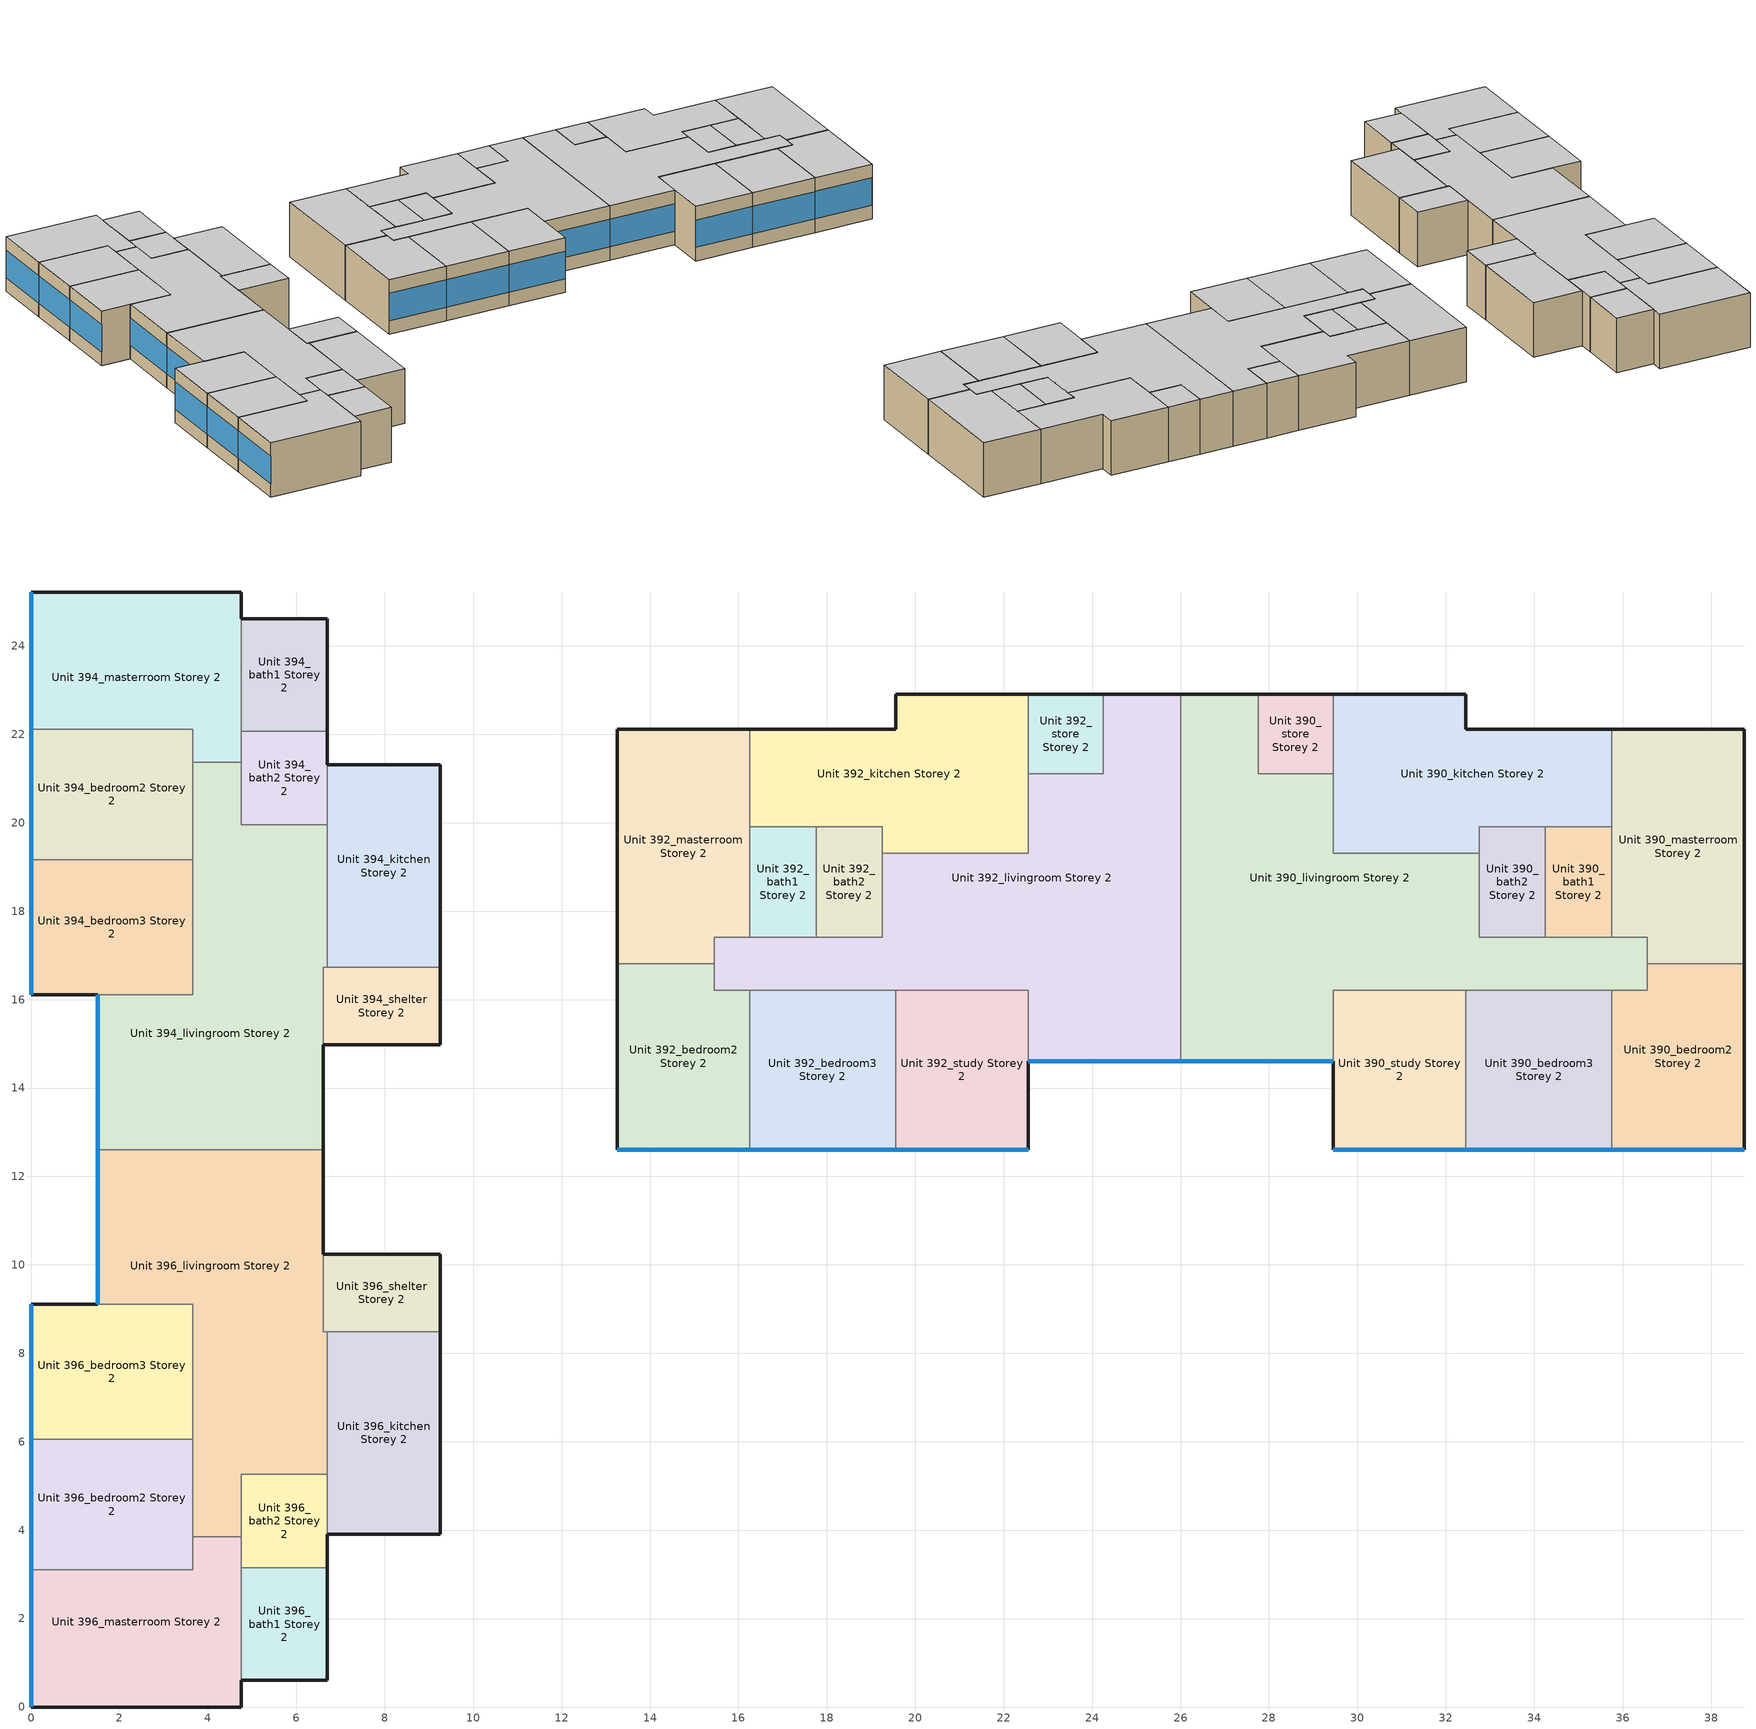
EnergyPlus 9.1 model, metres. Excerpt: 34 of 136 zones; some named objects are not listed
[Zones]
Unit 394_masterroom Storey 2
 floor adiabatic (Project Floor): 4.75,25.22 4.75,21.37 3.65,21.37 3.65,22.11 0,22.11 0,25.22 z5.6
 wall outside (Project Wall): 4.75,24.62 4.75,25.22 0,25.22 0,22.11 z5.6:8.4
 wall to Unit 394_bedroom2 Storey 2 (Project Wall): 0,22.11 3.65,22.11 3.65,21.37 z5.6:8.4
 wall to Unit 394_livingroom Storey 2 (Project Wall): 3.65,21.37 4.75,21.37 z5.6:8.4
 wall to Unit 394_bath1 Storey 2 (Project Wall): 4.75,22.07 4.75,24.62 z5.6:8.4
 wall to Unit 394_bath2 Storey 2 (Project Wall): 4.75,21.37 4.75,22.07 z5.6:8.4
 window (Project External Window): 0,25.22 0,22.12 z6.3:7.7
 ceiling adiabatic (Project Ceiling): 4.75,21.37 4.75,25.22 0,25.22 0,22.11 3.65,22.11 3.65,21.37 z8.4
Unit 394_bedroom2 Storey 2
 floor adiabatic (Project Floor): 3.65,22.11 3.65,19.16 0,19.16 0,22.11 z5.6
 wall outside (Project Wall): 0,22.11 0,19.16 z5.6:8.4
 wall to Unit 394_livingroom Storey 2 (Project Wall): 3.65,19.16 3.65,21.37 z5.6:8.4
 wall to Unit 394_bedroom3 Storey 2 (Project Wall): 0,19.16 3.65,19.16 z5.6:8.4
 window (Project External Window): 0,22.11 0,19.17 z6.3:7.7
 ceiling adiabatic (Project Ceiling): 3.65,19.16 3.65,22.11 0,22.11 0,19.16 z8.4
Unit 394_bedroom3 Storey 2
 floor adiabatic (Project Floor): 3.65,19.16 3.65,16.11 0,16.11 0,19.16 z5.6
 wall outside (Project Wall): 0,19.16 0,16.11 1.5,16.11 z5.6:8.4
 wall to Unit 394_livingroom Storey 2 (Project Wall): 1.5,16.11 3.65,16.11 3.65,19.16 z5.6:8.4
 window (Project External Window): 0,19.16 0,16.11 z6.3:7.7
 ceiling adiabatic (Project Ceiling): 3.65,16.11 3.65,19.16 0,19.16 0,16.11 z8.4
Unit 394_bath1 Storey 2
 floor adiabatic (Project Floor): 6.7,24.62 6.7,22.07 4.75,22.07 4.75,24.62 z5.6
 wall outside (Project Wall): 6.71,22.07 6.71,24.62 4.75,24.62 z5.6:8.4
 wall to Unit 394_bath2 Storey 2 (Project Wall): 4.75,22.07 6.7,22.07 z5.6:8.4
 ceiling adiabatic (Project Ceiling): 6.7,22.07 6.7,24.62 4.75,24.62 4.75,22.07 z8.4
Unit 394_shelter Storey 2
 floor adiabatic (Project Floor): 9.25,16.73 9.25,14.98 6.6,14.98 6.6,16.73 z5.6
 wall outside (Project Wall): 6.61,14.98 9.26,14.98 9.26,16.73 z5.6:8.4
 wall to Unit 394_livingroom Storey 2 (Project Wall): 6.7,16.73 6.6,16.73 / 6.61,16.73 6.61,14.98 z5.6:8.4
 wall to Unit 394_kitchen Storey 2 (Project Wall): 9.25,16.73 6.7,16.73 z5.6:8.4
 ceiling adiabatic (Project Ceiling): 9.25,14.98 9.25,16.73 6.6,16.73 6.6,14.98 z8.4
Unit 394_livingroom Storey 2
 floor adiabatic (Project Floor): 6.7,19.96 6.7,16.73 6.6,16.73 6.6,12.61 1.5,12.61 1.5,16.11 3.65,16.11 3.65,21.37 4.75,21.37 4.75,19.96 z5.6
 wall outside (Project Wall): 1.5,16.11 1.5,12.61 / 6.61,12.61 6.61,14.98 z5.6:8.4
 wall to Unit 394_bath2 Storey 2 (Project Wall): 6.7,19.96 4.75,19.96 4.75,21.37 z5.6:8.4
 wall to Unit 396_livingroom Storey 2 (Project Wall): 1.5,12.61 6.6,12.61 z5.6:8.4
 wall to Unit 394_kitchen Storey 2 (Project Wall): 6.71,16.73 6.71,19.96 z5.6:8.4
 window (Project External Window): 1.5,16.11 1.5,12.61 z6.3:7.7
 ceiling adiabatic (Project Ceiling): 6.6,12.61 6.6,16.73 6.7,16.73 6.7,19.96 4.75,19.96 4.75,21.37 3.65,21.37 3.65,16.11 1.5,16.11 1.5,12.61 z8.4
Unit 394_kitchen Storey 2
 floor adiabatic (Project Floor): 9.25,21.31 9.25,16.73 6.7,16.73 6.7,21.31 z5.6
 wall outside (Project Wall): 9.26,16.73 9.26,21.31 6.71,21.31 z5.6:8.4
 wall to Unit 394_bath2 Storey 2 (Project Wall): 6.71,21.31 6.71,19.96 z5.6:8.4
 ceiling adiabatic (Project Ceiling): 9.25,16.73 9.25,21.31 6.7,21.31 6.7,16.73 z8.4
Unit 396_masterroom Storey 2
 floor adiabatic (Project Floor): 4.75,3.85 4.75,0 0,0 0,3.1 3.65,3.1 3.65,3.85 z5.6
 wall outside (Project Wall): 0,3.1 0,0 4.75,0 4.75,0.6 z5.6:8.4
 wall to Unit 396_livingroom Storey 2 (Project Wall): 4.75,3.85 3.65,3.85 z5.6:8.4
 wall to Unit 396_bedroom2 Storey 2 (Project Wall): 3.65,3.85 3.65,3.1 0,3.1 z5.6:8.4
 wall to Unit 396_bath1 Storey 2 (Project Wall): 4.75,0.6 4.75,3.15 z5.6:8.4
 wall to Unit 396_bath2 Storey 2 (Project Wall): 4.75,3.15 4.75,3.85 z5.6:8.4
 window (Project External Window): 0,3.1 0,0 z6.3:7.7
 ceiling adiabatic (Project Ceiling): 4.75,0 4.75,3.85 3.65,3.85 3.65,3.1 0,3.1 0,0 z8.4
Unit 396_bedroom2 Storey 2
 floor adiabatic (Project Floor): 3.65,6.05 3.65,3.1 0,3.1 0,6.05 z5.6
 wall outside (Project Wall): 0,6.05 0,3.1 z5.6:8.4
 wall to Unit 396_livingroom Storey 2 (Project Wall): 3.65,3.85 3.65,6.05 z5.6:8.4
 wall to Unit 396_bedroom3 Storey 2 (Project Wall): 3.65,6.05 0,6.05 z5.6:8.4
 window (Project External Window): 0,6.05 0,3.11 z6.3:7.7
 ceiling adiabatic (Project Ceiling): 3.65,3.1 3.65,6.05 0,6.05 0,3.1 z8.4
Unit 396_bedroom3 Storey 2
 floor adiabatic (Project Floor): 3.65,9.11 3.65,6.05 0,6.05 0,9.11 z5.6
 wall outside (Project Wall): 1.5,9.11 0,9.11 0,6.05 z5.6:8.4
 wall to Unit 396_livingroom Storey 2 (Project Wall): 3.65,6.05 3.65,9.11 1.5,9.11 z5.6:8.4
 window (Project External Window): 0,9.11 0,6.06 z6.3:7.7
 ceiling adiabatic (Project Ceiling): 3.65,6.05 3.65,9.11 0,9.11 0,6.05 z8.4
Unit 396_bath1 Storey 2
 floor adiabatic (Project Floor): 6.7,3.15 6.7,0.6 4.75,0.6 4.75,3.15 z5.6
 wall outside (Project Wall): 4.75,0.6 6.71,0.6 6.71,3.15 z5.6:8.4
 wall to Unit 396_bath2 Storey 2 (Project Wall): 6.7,3.15 4.75,3.15 z5.6:8.4
 ceiling adiabatic (Project Ceiling): 6.7,0.6 6.7,3.15 4.75,3.15 4.75,0.6 z8.4
Unit 396_shelter Storey 2
 floor adiabatic (Project Floor): 9.25,10.24 9.25,8.49 6.6,8.49 6.6,10.24 z5.6
 wall outside (Project Wall): 9.26,8.49 9.26,10.24 6.61,10.24 z5.6:8.4
 wall to Unit 396_livingroom Storey 2 (Project Wall): 6.61,10.24 6.61,8.49 / 6.6,8.49 6.7,8.49 z5.6:8.4
 wall to Unit 396_kitchen Storey 2 (Project Wall): 6.7,8.49 9.25,8.49 z5.6:8.4
 ceiling adiabatic (Project Ceiling): 9.25,8.49 9.25,10.24 6.6,10.24 6.6,8.49 z8.4
Unit 396_livingroom Storey 2
 floor adiabatic (Project Floor): 6.6,12.61 6.6,8.49 6.7,8.49 6.7,5.26 4.75,5.26 4.75,3.85 3.65,3.85 3.65,9.11 1.5,9.11 1.5,12.61 z5.6
 wall outside (Project Wall): 1.5,12.61 1.5,9.11 / 6.61,10.24 6.61,12.61 z5.6:8.4
 wall to Unit 396_bath2 Storey 2 (Project Wall): 4.75,3.85 4.75,5.26 6.7,5.26 z5.6:8.4
 wall to Unit 396_kitchen Storey 2 (Project Wall): 6.71,5.26 6.71,8.49 z5.6:8.4
 window (Project External Window): 1.5,12.61 1.5,9.11 z6.3:7.7
 ceiling adiabatic (Project Ceiling): 6.7,5.26 6.7,8.49 6.6,8.49 6.6,12.61 1.5,12.61 1.5,9.11 3.65,9.11 3.65,3.85 4.75,3.85 4.75,5.26 z8.4
Unit 396_kitchen Storey 2
 floor adiabatic (Project Floor): 9.25,8.49 9.25,3.91 6.7,3.91 6.7,8.49 z5.6
 wall outside (Project Wall): 6.71,3.91 9.26,3.91 9.26,8.49 z5.6:8.4
 wall to Unit 396_bath2 Storey 2 (Project Wall): 6.71,5.26 6.71,3.91 z5.6:8.4
 ceiling adiabatic (Project Ceiling): 9.25,3.91 9.25,8.49 6.7,8.49 6.7,3.91 z8.4
Unit 392_masterroom Storey 2
 floor adiabatic (Project Floor): 16.25,22.11 16.25,17.41 15.45,17.41 15.45,16.81 13.25,16.81 13.25,22.11 z5.6
 wall outside (Project Wall): 16.25,22.11 13.26,22.11 13.26,16.81 z5.6:8.4
 wall to Unit 392_bedroom2 Storey 2 (Project Wall): 13.25,16.81 15.45,16.81 z5.6:8.4
 wall to Unit 392_livingroom Storey 2 (Project Wall): 15.46,16.81 15.46,17.41 / 15.45,17.41 16.25,17.41 z5.6:8.4
 wall to Unit 392_bath1 Storey 2 (Project Wall): 16.25,17.41 16.25,19.91 z5.6:8.4
 wall to Unit 392_kitchen Storey 2 (Project Wall): 16.25,19.91 16.25,22.11 z5.6:8.4
 ceiling adiabatic (Project Ceiling): 16.25,17.41 16.25,22.11 13.25,22.11 13.25,16.81 15.45,16.81 15.45,17.41 z8.4
Unit 392_bedroom2 Storey 2
 floor adiabatic (Project Floor): 16.25,16.21 16.25,12.61 13.25,12.61 13.25,16.81 15.45,16.81 15.45,16.21 z5.6
 wall outside (Project Wall): 13.26,16.81 13.26,12.61 16.25,12.61 z5.6:8.4
 wall to Unit 392_bedroom3 Storey 2 (Project Wall): 16.25,12.61 16.25,16.21 z5.6:8.4
 wall to Unit 392_livingroom Storey 2 (Project Wall): 16.25,16.21 15.45,16.21 / 15.46,16.21 15.46,16.81 z5.6:8.4
 window (Project External Window): 13.26,12.61 16.25,12.61 z6.3:7.7
 ceiling adiabatic (Project Ceiling): 16.25,12.61 16.25,16.21 15.45,16.21 15.45,16.81 13.25,16.81 13.25,12.61 z8.4
Unit 392_bedroom3 Storey 2
 floor adiabatic (Project Floor): 19.55,16.21 19.55,12.61 16.25,12.61 16.25,16.21 z5.6
 wall outside (Project Wall): 16.25,12.61 19.55,12.61 z5.6:8.4
 wall to Unit 392_livingroom Storey 2 (Project Wall): 19.55,16.21 16.25,16.21 z5.6:8.4
 wall to Unit 392_study Storey 2 (Project Wall): 19.55,12.61 19.55,16.21 z5.6:8.4
 window (Project External Window): 16.26,12.61 19.55,12.61 z6.3:7.7
 ceiling adiabatic (Project Ceiling): 19.55,12.61 19.55,16.21 16.25,16.21 16.25,12.61 z8.4
Unit 392_study Storey 2
 floor adiabatic (Project Floor): 22.55,16.21 22.55,12.61 19.55,12.61 19.55,16.21 z5.6
 wall outside (Project Wall): 19.55,12.61 22.55,12.61 22.55,14.61 z5.6:8.4
 wall to Unit 392_livingroom Storey 2 (Project Wall): 22.55,14.61 22.55,16.21 19.55,16.21 z5.6:8.4
 window (Project External Window): 19.56,12.61 22.55,12.61 z6.3:7.7
 ceiling adiabatic (Project Ceiling): 22.55,12.61 22.55,16.21 19.55,16.21 19.55,12.61 z8.4
Unit 392_livingroom Storey 2
 floor adiabatic (Project Floor): 26,22.91 26,14.61 22.55,14.61 22.55,16.21 15.45,16.21 15.45,17.41 19.25,17.41 19.25,19.31 22.55,19.31 22.55,21.11 24.25,21.11 24.25,22.91 z5.6
 wall outside (Project Wall): 26,22.91 24.25,22.91 / 22.55,14.61 26,14.61 z5.6:8.4
 wall to Unit 392_bath1 Storey 2 (Project Wall): 17.75,17.41 16.25,17.41 z5.6:8.4
 wall to Unit 392_bath2 Storey 2 (Project Wall): 19.25,19.31 19.25,17.41 17.75,17.41 z5.6:8.4
 wall to Unit 392_store Storey 2 (Project Wall): 24.25,22.91 24.25,21.11 22.55,21.11 z5.6:8.4
 wall to Unit 392_kitchen Storey 2 (Project Wall): 22.55,21.11 22.55,19.31 19.25,19.31 z5.6:8.4
 wall to Unit 390_livingroom Storey 2 (Project Wall): 26,14.61 26,22.91 z5.6:8.4
 window (Project External Window): 22.56,14.61 26,14.61 z6.3:7.7
 ceiling adiabatic (Project Ceiling): 26,14.61 26,22.91 24.25,22.91 24.25,21.11 22.55,21.11 22.55,19.31 19.25,19.31 19.25,17.41 15.45,17.41 15.45,16.21 22.55,16.21 22.55,14.61 z8.4
Unit 392_kitchen Storey 2
 floor adiabatic (Project Floor): 22.55,22.91 22.55,19.31 19.25,19.31 19.25,19.91 16.25,19.91 16.25,22.11 19.55,22.11 19.55,22.91 z5.6
 wall outside (Project Wall): 22.55,22.91 19.55,22.91 19.55,22.11 16.25,22.11 z5.6:8.4
 wall to Unit 392_bath1 Storey 2 (Project Wall): 16.25,19.91 17.75,19.91 z5.6:8.4
 wall to Unit 392_bath2 Storey 2 (Project Wall): 17.75,19.91 19.25,19.91 19.25,19.31 z5.6:8.4
 wall to Unit 392_store Storey 2 (Project Wall): 22.55,21.11 22.55,22.91 z5.6:8.4
 ceiling adiabatic (Project Ceiling): 22.55,19.31 22.55,22.91 19.55,22.91 19.55,22.11 16.25,22.11 16.25,19.91 19.25,19.91 19.25,19.31 z8.4
Unit 392_store Storey 2
 floor adiabatic (Project Floor): 24.25,22.91 24.25,21.11 22.55,21.11 22.55,22.91 z5.6
 wall outside (Project Wall): 24.25,22.91 22.55,22.91 z5.6:8.4
 ceiling adiabatic (Project Ceiling): 24.25,21.11 24.25,22.91 22.55,22.91 22.55,21.11 z8.4
Unit 390_masterroom Storey 2
 floor adiabatic (Project Floor): 38.75,22.11 38.75,16.81 36.55,16.81 36.55,17.41 35.75,17.41 35.75,22.11 z5.6
 wall outside (Project Wall): 38.76,16.81 38.76,22.11 35.76,22.11 z5.6:8.4
 wall to Unit 390_bath1 Storey 2 (Project Wall): 35.76,19.91 35.76,17.41 z5.6:8.4
 wall to Unit 390_kitchen Storey 2 (Project Wall): 35.76,22.11 35.76,19.91 z5.6:8.4
 wall to Unit 390_livingroom Storey 2 (Project Wall): 35.75,17.41 36.55,17.41 36.55,16.81 z5.6:8.4
 wall to Unit 390_bedroom2 Storey 2 (Project Wall): 36.55,16.81 38.75,16.81 z5.6:8.4
 ceiling adiabatic (Project Ceiling): 38.75,16.81 38.75,22.11 35.75,22.11 35.75,17.41 36.55,17.41 36.55,16.81 z8.4
Unit 390_bedroom2 Storey 2
 floor adiabatic (Project Floor): 38.75,16.81 38.75,12.61 35.75,12.61 35.75,16.21 36.55,16.21 36.55,16.81 z5.6
 wall outside (Project Wall): 35.76,12.61 38.76,12.61 38.76,16.81 z5.6:8.4
 wall to Unit 390_livingroom Storey 2 (Project Wall): 36.55,16.81 36.55,16.21 35.75,16.21 z5.6:8.4
 wall to Unit 390_bedroom3 Storey 2 (Project Wall): 35.76,16.21 35.76,12.61 z5.6:8.4
 window (Project External Window): 35.76,12.61 38.75,12.61 z6.3:7.7
 ceiling adiabatic (Project Ceiling): 38.75,12.61 38.75,16.81 36.55,16.81 36.55,16.21 35.75,16.21 35.75,12.61 z8.4
Unit 390_bedroom3 Storey 2
 floor adiabatic (Project Floor): 35.75,16.21 35.75,12.61 32.45,12.61 32.45,16.21 z5.6
 wall outside (Project Wall): 32.45,12.61 35.76,12.61 z5.6:8.4
 wall to Unit 390_livingroom Storey 2 (Project Wall): 35.75,16.21 32.45,16.21 z5.6:8.4
 wall to Unit 390_study Storey 2 (Project Wall): 32.45,16.21 32.45,12.61 z5.6:8.4
 window (Project External Window): 32.46,12.61 35.75,12.61 z6.3:7.7
 ceiling adiabatic (Project Ceiling): 35.75,12.61 35.75,16.21 32.45,16.21 32.45,12.61 z8.4
Unit 390_study Storey 2
 floor adiabatic (Project Floor): 32.45,16.21 32.45,12.61 29.45,12.61 29.45,16.21 z5.6
 wall outside (Project Wall): 29.45,14.61 29.45,12.61 32.45,12.61 z5.6:8.4
 wall to Unit 390_livingroom Storey 2 (Project Wall): 32.45,16.21 29.45,16.21 29.45,14.61 z5.6:8.4
 window (Project External Window): 29.46,12.61 32.45,12.61 z6.3:7.7
 ceiling adiabatic (Project Ceiling): 32.45,12.61 32.45,16.21 29.45,16.21 29.45,12.61 z8.4
Unit 390_livingroom Storey 2
 floor adiabatic (Project Floor): 32.75,19.31 32.75,17.41 36.55,17.41 36.55,16.21 29.45,16.21 29.45,14.61 26,14.61 26,22.91 27.75,22.91 27.75,21.11 29.45,21.11 29.45,19.31 z5.6
 wall outside (Project Wall): 27.75,22.91 26,22.91 / 26,14.61 29.45,14.61 z5.6:8.4
 wall to Unit 390_bath1 Storey 2 (Project Wall): 35.75,17.41 34.25,17.41 z5.6:8.4
 wall to Unit 390_bath2 Storey 2 (Project Wall): 34.25,17.41 32.75,17.41 / 32.76,17.41 32.76,19.31 z5.6:8.4
 wall to Unit 390_kitchen Storey 2 (Project Wall): 32.75,19.31 29.45,19.31 29.45,21.11 z5.6:8.4
 wall to Unit 390_store Storey 2 (Project Wall): 29.45,21.11 27.75,21.11 27.75,22.91 z5.6:8.4
 window (Project External Window): 26.01,14.61 29.45,14.61 z6.3:7.7
 ceiling adiabatic (Project Ceiling): 36.55,16.21 36.55,17.41 32.75,17.41 32.75,19.31 29.45,19.31 29.45,21.11 27.75,21.11 27.75,22.91 26,22.91 26,14.61 29.45,14.61 29.45,16.21 z8.4
Unit 390_kitchen Storey 2
 floor adiabatic (Project Floor): 35.75,22.11 35.75,19.91 32.75,19.91 32.75,19.31 29.45,19.31 29.45,22.91 32.45,22.91 32.45,22.11 z5.6
 wall outside (Project Wall): 35.76,22.11 32.45,22.11 32.45,22.91 29.45,22.91 z5.6:8.4
 wall to Unit 390_bath1 Storey 2 (Project Wall): 34.25,19.91 35.75,19.91 z5.6:8.4
 wall to Unit 390_bath2 Storey 2 (Project Wall): 32.75,19.91 34.25,19.91 / 32.76,19.31 32.76,19.91 z5.6:8.4
 wall to Unit 390_store Storey 2 (Project Wall): 29.45,22.91 29.45,21.11 z5.6:8.4
 ceiling adiabatic (Project Ceiling): 35.75,19.91 35.75,22.11 32.45,22.11 32.45,22.91 29.45,22.91 29.45,19.31 32.75,19.31 32.75,19.91 z8.4
Unit 390_store Storey 2
 floor adiabatic (Project Floor): 29.45,22.91 29.45,21.11 27.75,21.11 27.75,22.91 z5.6
 wall outside (Project Wall): 29.45,22.91 27.75,22.91 z5.6:8.4
 ceiling adiabatic (Project Ceiling): 29.45,21.11 29.45,22.91 27.75,22.91 27.75,21.11 z8.4
Unit 394_bath2 Storey 2
 floor adiabatic (Project Floor): 6.7,22.07 6.7,19.96 4.75,19.96 4.75,22.07 z5.6
 wall outside (Project Wall): 6.71,21.31 6.71,22.07 z5.6:8.4
 ceiling adiabatic (Project Ceiling): 6.7,19.96 6.7,22.07 4.75,22.07 4.75,19.96 z8.4
Unit 396_bath2 Storey 2
 floor adiabatic (Project Floor): 6.7,5.26 6.7,3.15 4.75,3.15 4.75,5.26 z5.6
 wall outside (Project Wall): 6.71,3.15 6.71,3.91 z5.6:8.4
 ceiling adiabatic (Project Ceiling): 6.7,3.15 6.7,5.26 4.75,5.26 4.75,3.15 z8.4
Unit 392_bath1 Storey 2
 floor adiabatic (Project Floor): 17.75,19.91 17.75,17.41 16.25,17.41 16.25,19.91 z5.6
 wall to Unit 392_bath2 Storey 2 (Project Wall): 17.75,17.41 17.75,19.91 z5.6:8.4
 ceiling adiabatic (Project Ceiling): 17.75,17.41 17.75,19.91 16.25,19.91 16.25,17.41 z8.4
Unit 392_bath2 Storey 2
 floor adiabatic (Project Floor): 19.25,19.91 19.25,17.41 17.75,17.41 17.75,19.91 z5.6
 ceiling adiabatic (Project Ceiling): 19.25,17.41 19.25,19.91 17.75,19.91 17.75,17.41 z8.4
Unit 390_bath1 Storey 2
 floor adiabatic (Project Floor): 35.75,19.91 35.75,17.41 34.25,17.41 34.25,19.91 z5.6
 wall to Unit 390_bath2 Storey 2 (Project Wall): 34.26,19.91 34.26,17.41 z5.6:8.4
 ceiling adiabatic (Project Ceiling): 35.75,17.41 35.75,19.91 34.25,19.91 34.25,17.41 z8.4
Unit 390_bath2 Storey 2
 floor adiabatic (Project Floor): 34.25,19.91 34.25,17.41 32.75,17.41 32.75,19.91 z5.6
 ceiling adiabatic (Project Ceiling): 34.25,17.41 34.25,19.91 32.75,19.91 32.75,17.41 z8.4
[Building]
One Precinct: North Axis=0; Terrain=City; Loads Convergence Tolerance Value=0.04; Temperature Convergence Tolerance Value=0.4; Solar Distribution=FullInteriorAndExterior; Maximum Number of Warmup Days=25; Minimum Number of Warmup Days=6
[Site:Location]
SGP_Singapore.486980_IWEC: Latitude=1.37; Longitude=103.98; Time Zone=8; Elevation=16
[MATERIAL] Roughness=MediumRough
Name | Thickness | Conductivity | Density | Specific Heat | Thermal Absorptance | Solar Absorptance | Visible Absorptance
ConcreteWall | 0.15 | 0.8 | 2400 | 880 | 0.85 | 0.79 | 0.79
Greenwall | 0.079 | 2.5 | 1293 | 853 | 0.98 | 0.75 | 0.75
[WindowMaterial:SimpleGlazingSystem]
SingleGlazingEuroGrey: UFactor=5.93; Solar Heat Gain Coefficient=0.62; Visible Transmittance=0.495
[Construction]
Project Wall: Greenwall
Project Floor; Project Ceiling: ConcreteWall
Project External Window: SingleGlazingEuroGrey
[ZONE] Type=1; Multiplier=1; Ceiling Height=autocalculate; Volume=autocalculate; Floor Area=autocalculate; Part of Total Floor Area=Yes
Unit 394_masterroom Storey 2; Unit 394_bedroom2 Storey 2; Unit 394_bedroom3 Storey 2; Unit 394_bath1 Storey 2; Unit 394_bath2 Storey 2; Unit 394_shelter Storey 2; Unit 394_livingroom Storey 2; Unit 394_kitchen Storey 2; Unit 396_masterroom Storey 2; Unit 396_bedroom2 Storey 2; Unit 396_bedroom3 Storey 2; Unit 396_bath1 Storey 2; Unit 396_bath2 Storey 2; Unit 396_shelter Storey 2; Unit 396_livingroom Storey 2; Unit 396_kitchen Storey 2; Unit 392_masterroom Storey 2; Unit 392_bedroom2 Storey 2; Unit 392_bedroom3 Storey 2; Unit 392_study Storey 2; Unit 392_bath1 Storey 2; Unit 392_bath2 Storey 2; Unit 392_livingroom Storey 2; Unit 392_kitchen Storey 2; Unit 392_store Storey 2; Unit 390_masterroom Storey 2; Unit 390_bedroom2 Storey 2; Unit 390_bedroom3 Storey 2; Unit 390_study Storey 2; Unit 390_bath1 Storey 2; Unit 390_bath2 Storey 2; Unit 390_livingroom Storey 2; Unit 390_kitchen Storey 2; Unit 390_store Storey 2
[ZONEINFILTRATION:DESIGNFLOWRATE] Design Flow Rate Calculation Method=AirChanges/Hour; Constant Term Coefficient=1; Temperature Term Coefficient=0; Velocity Term Coefficient=0; Velocity Squared Term Coefficient=0
Name | Zone or ZoneList | Schedule | Air Changes per Hour
Unit 394_masterroom Storey 2 Infiltration | Unit 394_masterroom Storey 2 | Always On | 0.2
Unit 394_bedroom2 Storey 2 Infiltration | Unit 394_bedroom2 Storey 2 | Always On | 0.2
Unit 394_bedroom3 Storey 2 Infiltration | Unit 394_bedroom3 Storey 2 | Always On | 0.2
Unit 394_bath1 Storey 2 Infiltration | Unit 394_bath1 Storey 2 | Always On | 1
Unit 394_bath2 Storey 2 Infiltration | Unit 394_bath2 Storey 2 | Always On | 1
Unit 394_shelter Storey 2 Infiltration | Unit 394_shelter Storey 2 | Always On | 1
Unit 394_livingroom Storey 2 Infiltration | Unit 394_livingroom Storey 2 | Living_Infiltration_AirCon | 1
Unit 394_kitchen Storey 2 Infiltration | Unit 394_kitchen Storey 2 | Always On | 1
Unit 396_masterroom Storey 2 Infiltration | Unit 396_masterroom Storey 2 | Always On | 0.2
Unit 396_bedroom2 Storey 2 Infiltration | Unit 396_bedroom2 Storey 2 | Always On | 0.2
Unit 396_bedroom3 Storey 2 Infiltration | Unit 396_bedroom3 Storey 2 | Always On | 0.2
Unit 396_bath1 Storey 2 Infiltration | Unit 396_bath1 Storey 2 | Always On | 1
Unit 396_bath2 Storey 2 Infiltration | Unit 396_bath2 Storey 2 | Always On | 1
Unit 396_shelter Storey 2 Infiltration | Unit 396_shelter Storey 2 | Always On | 1
Unit 396_livingroom Storey 2 Infiltration | Unit 396_livingroom Storey 2 | Living_Infiltration_AirCon | 1
Unit 396_kitchen Storey 2 Infiltration | Unit 396_kitchen Storey 2 | Always On | 1
Unit 392_masterroom Storey 2 Infiltration | Unit 392_masterroom Storey 2 | Always On | 0.2
Unit 392_bedroom2 Storey 2 Infiltration | Unit 392_bedroom2 Storey 2 | Always On | 0.2
Unit 392_bedroom3 Storey 2 Infiltration | Unit 392_bedroom3 Storey 2 | Always On | 0.2
Unit 392_study Storey 2 Infiltration | Unit 392_study Storey 2 | Always On | 1
Unit 392_bath1 Storey 2 Infiltration | Unit 392_bath1 Storey 2 | Always On | 1
Unit 392_bath2 Storey 2 Infiltration | Unit 392_bath2 Storey 2 | Always On | 1
Unit 392_livingroom Storey 2 Infiltration | Unit 392_livingroom Storey 2 | Living_Infiltration_AirCon | 1
Unit 392_kitchen Storey 2 Infiltration | Unit 392_kitchen Storey 2 | Always On | 1
Unit 392_store Storey 2 Infiltration | Unit 392_store Storey 2 | Always On | 1
Unit 390_masterroom Storey 2 Infiltration | Unit 390_masterroom Storey 2 | Always On | 0.2
Unit 390_bedroom2 Storey 2 Infiltration | Unit 390_bedroom2 Storey 2 | Always On | 0.2
Unit 390_bedroom3 Storey 2 Infiltration | Unit 390_bedroom3 Storey 2 | Always On | 0.2
Unit 390_study Storey 2 Infiltration | Unit 390_study Storey 2 | Always On | 1
Unit 390_bath1 Storey 2 Infiltration | Unit 390_bath1 Storey 2 | Always On | 1
Unit 390_bath2 Storey 2 Infiltration | Unit 390_bath2 Storey 2 | Always On | 1
Unit 390_livingroom Storey 2 Infiltration | Unit 390_livingroom Storey 2 | Living_Infiltration_AirCon | 1
Unit 390_kitchen Storey 2 Infiltration | Unit 390_kitchen Storey 2 | Always On | 1
Unit 390_store Storey 2 Infiltration | Unit 390_store Storey 2 | Always On | 1
[HVACTEMPLATE:ZONE:IDEALLOADSAIRSYSTEM] Template Thermostat=Zone Stat; System Availability Schedule=AirCon_normal; Maximum Heating Supply Air Temperature=50; Minimum Cooling Supply Air Temperature=13; Maximum Heating Supply Air Humidity Ratio=0.0156; Minimum Cooling Supply Air Humidity Ratio=0.0077; Heating Limit=NoLimit; Cooling Limit=NoLimit; Heating Availability Schedule=Always Off; Cooling Availability Schedule=AirCon_normal; Dehumidification Control Type=Humidistat; Cooling Sensible Heat Ratio=0.7; Dehumidification Setpoint=60; Humidification Control Type=None; Outdoor Air Method=None; Outdoor Air Flow Rate per Person=0.00944; Outdoor Air Flow Rate per Zone Floor Area=0; Outdoor Air Flow Rate per Zone=0; Demand Controlled Ventilation Type=None; Outdoor Air Economizer Type=NoEconomizer; Heat Recovery Type=None; Sensible Heat Recovery Effectiveness=0.7; Latent Heat Recovery Effectiveness=0.65
Unit 394_masterroom Storey 2; Unit 394_bedroom2 Storey 2; Unit 394_bedroom3 Storey 2; Unit 394_livingroom Storey 2; Unit 396_masterroom Storey 2; Unit 396_bedroom2 Storey 2; Unit 396_bedroom3 Storey 2; Unit 396_livingroom Storey 2; Unit 392_masterroom Storey 2; Unit 392_bedroom2 Storey 2; Unit 392_bedroom3 Storey 2; Unit 392_livingroom Storey 2; Unit 390_masterroom Storey 2; Unit 390_bedroom2 Storey 2; Unit 390_bedroom3 Storey 2; Unit 390_livingroom Storey 2
[Schedule:Compact]
Always On: Through: 12/31, For: AllDays, Until: 24:00, 1
Always Off: Through: 12/31, For: AllDays, Until: 24:00, 0
AirCon_normal: Through: 31 Dec, For: AllDays, Until: 07:00, 1, Until: 22:00, 0, Until: 24:00, 1
[SCHEDULE:COMPACT]
Living_Infiltration_AirCon: Through: 12/31, For: AllDays, Until: 07:00, 0.2, Until: 22:00, 1, Until: 24:00, 0.2
